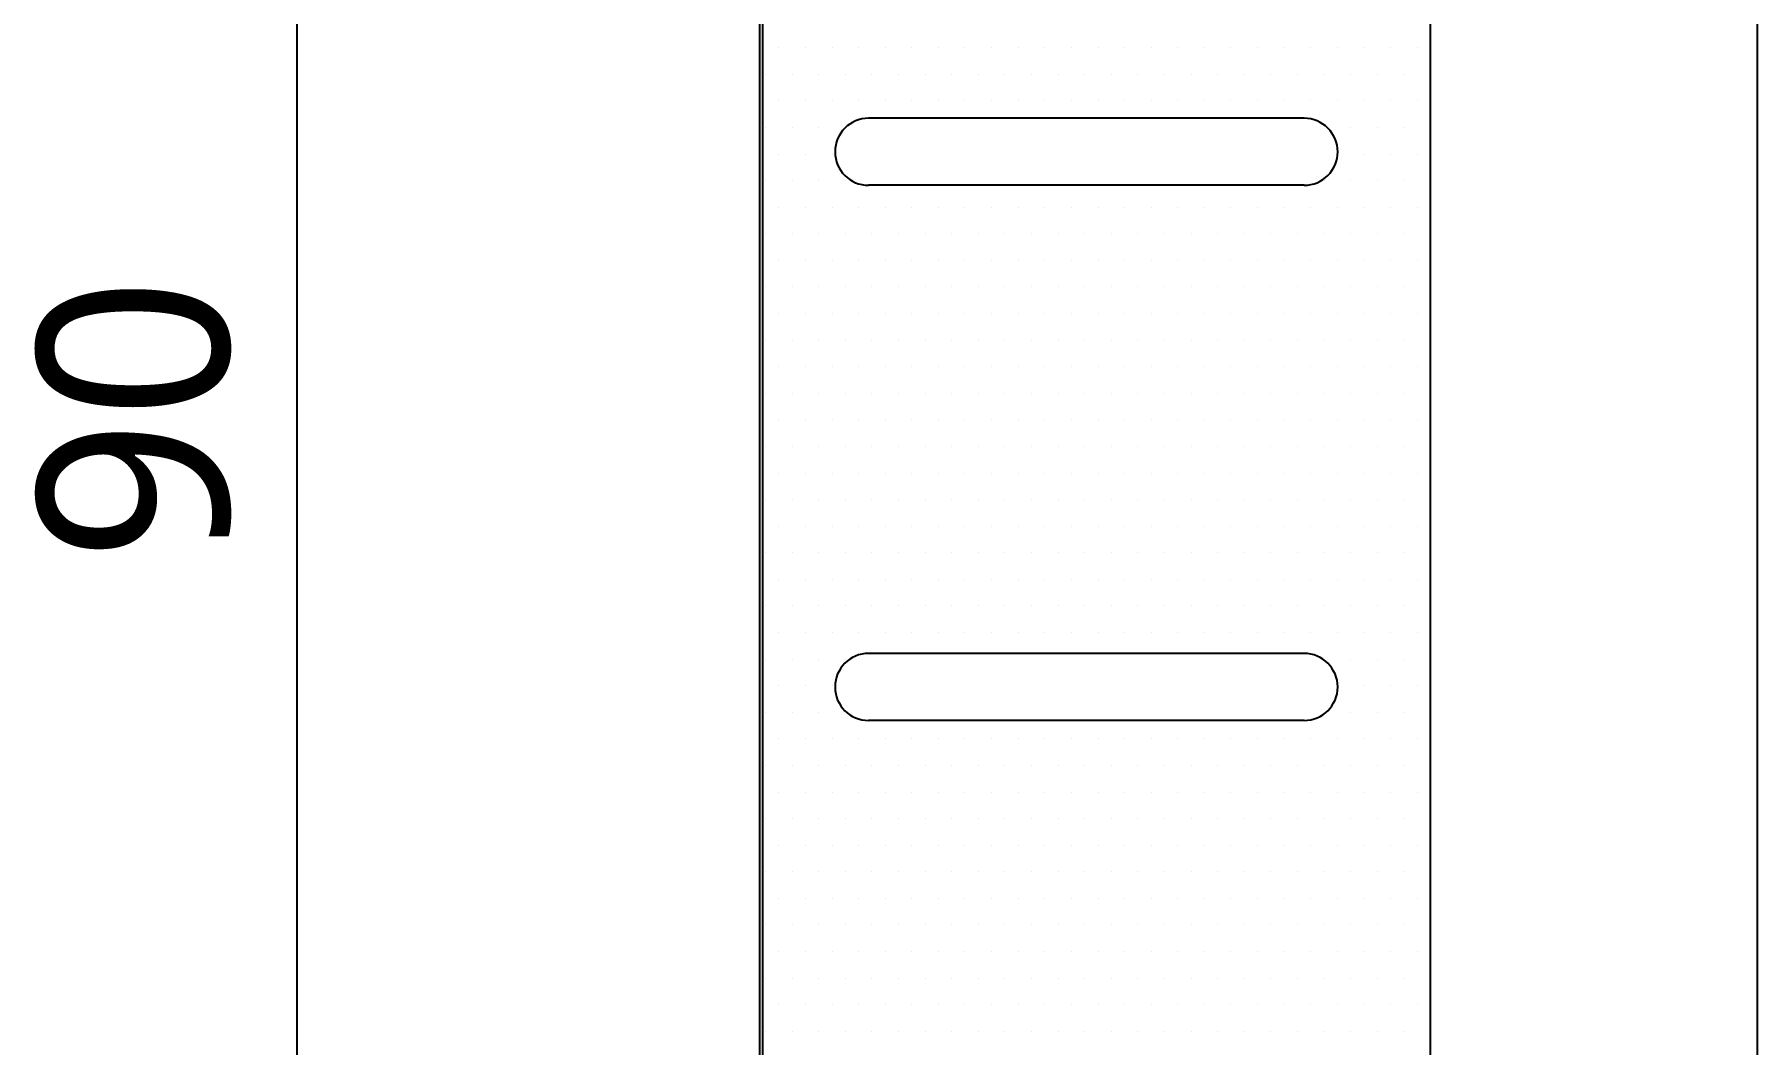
# Model space of a CAD drawing. Extents: x -255 to 8105, y -176 to 5714.
# Drawn here: x 6006.3 to 6276.6, y 5063.3 to 5221.9 of the extents above; entities that cross this region are included whole.
import ezdxf

# ---------------------------------------------------------------- set-up
doc = ezdxf.new("R2010")
doc.units = 0
doc.header["$LTSCALE"] = 30
doc.layers.get('0').update_dxf_attribs({"linetype": 'CONTINUOUS'})
for name, color, linetype in [('DIM', 7, 'CONTINUOUS'), ('부자재', 4, 'CONTINUOUS'), ('해치', 8, 'CONTINUOUS')]:
    doc.layers.add(name, color=color, linetype=linetype)
doc.styles.add('돋움', font='malgun.ttf')

# ---------------------------------------------------------------- blocks, each defined once
blk = doc.blocks.new('UNI-01', base_point=(7634, 7239))
at = {"layer": 'DIM', "ltscale": 10}
blk.add_line((13681.44, 12627.02), (13681.44, 12173.89), dxfattribs=at)
at = {"layer": '부자재'}
for p, q in [((13754.06, 12163.89), (13754.06, 12637.02)), ((13910.57, 12165.11), (13910.57, 12635.8)), ((13754.54, 12190.44), (13754.54, 12610.47)), ((13859.2, 12581.56), (13859.2, 12219.35))]:
    blk.add_line(p, q, dxfattribs=at)
at = {"layer": '해치', "linetype": 'Continuous'}
for p, q in [((13757.03, 12458.8), (13757.03, 12458.8)), ((13761.21, 12458.8), (13761.21, 12458.8)), ((13765.38, 12458.8), (13765.38, 12458.8)), ((13769.55, 12458.8), (13769.55, 12458.8)), ((13773.73, 12458.8), (13773.73, 12458.8)), ((13777.9, 12458.8), (13777.9, 12458.8)), ((13782.07, 12458.8), (13782.07, 12458.8)), ((13786.24, 12458.8), (13786.24, 12458.8)), ((13790.42, 12458.8), (13790.42, 12458.8)), ((13794.59, 12458.8), (13794.59, 12458.8)), ((13798.76, 12458.8), (13798.76, 12458.8)), ((13802.93, 12458.8), (13802.93, 12458.8)), ((13807.11, 12458.8), (13807.11, 12458.8)), ((13811.28, 12458.8), (13811.28, 12458.8)), ((13815.45, 12458.8), (13815.45, 12458.8)), ((13819.62, 12458.8), (13819.62, 12458.8)), ((13823.8, 12458.8), (13823.8, 12458.8)), ((13827.97, 12458.8), (13827.97, 12458.8)), ((13832.14, 12458.8), (13832.14, 12458.8)), ((13836.32, 12458.8), (13836.32, 12458.8)), ((13840.49, 12458.8), (13840.49, 12458.8)), ((13844.66, 12458.8), (13844.66, 12458.8)), ((13848.83, 12458.8), (13848.83, 12458.8)), ((13853.01, 12458.8), (13853.01, 12458.8)), ((13857.18, 12458.8), (13857.18, 12458.8)), ((13754.95, 12454.62), (13754.95, 12454.62)), ((13759.12, 12454.62), (13759.12, 12454.62)), ((13763.29, 12454.62), (13763.29, 12454.62)), ((13767.47, 12454.62), (13767.47, 12454.62)), ((13771.64, 12454.62), (13771.64, 12454.62)), ((13775.81, 12454.62), (13775.81, 12454.62)), ((13779.98, 12454.62), (13779.98, 12454.62)), ((13784.16, 12454.62), (13784.16, 12454.62)), ((13788.33, 12454.62), (13788.33, 12454.62)), ((13792.5, 12454.62), (13792.5, 12454.62)), ((13796.67, 12454.62), (13796.67, 12454.62)), ((13800.85, 12454.62), (13800.85, 12454.62)), ((13805.02, 12454.62), (13805.02, 12454.62)), ((13809.19, 12454.62), (13809.19, 12454.62)), ((13813.37, 12454.62), (13813.37, 12454.62)), ((13817.54, 12454.62), (13817.54, 12454.62)), ((13821.71, 12454.62), (13821.71, 12454.62)), ((13825.88, 12454.62), (13825.88, 12454.62)), ((13830.06, 12454.62), (13830.06, 12454.62)), ((13834.23, 12454.62), (13834.23, 12454.62)), ((13838.4, 12454.62), (13838.4, 12454.62)), ((13842.57, 12454.62), (13842.57, 12454.62)), ((13846.75, 12454.62), (13846.75, 12454.62)), ((13850.92, 12454.62), (13850.92, 12454.62)), ((13855.09, 12454.62), (13855.09, 12454.62)), ((13757.03, 12450.45), (13757.03, 12450.45)), ((13761.21, 12450.45), (13761.21, 12450.45)), ((13765.38, 12450.45), (13765.38, 12450.45)), ((13769.55, 12450.45), (13769.55, 12450.45)), ((13773.73, 12450.45), (13773.73, 12450.45)), ((13777.9, 12450.45), (13777.9, 12450.45)), ((13782.07, 12450.45), (13782.07, 12450.45)), ((13786.24, 12450.45), (13786.24, 12450.45)), ((13790.42, 12450.45), (13790.42, 12450.45)), ((13794.59, 12450.45), (13794.59, 12450.45)), ((13798.76, 12450.45), (13798.76, 12450.45)), ((13802.93, 12450.45), (13802.93, 12450.45)), ((13807.11, 12450.45), (13807.11, 12450.45)), ((13811.28, 12450.45), (13811.28, 12450.45)), ((13815.45, 12450.45), (13815.45, 12450.45)), ((13819.62, 12450.45), (13819.62, 12450.45)), ((13823.8, 12450.45), (13823.8, 12450.45)), ((13827.97, 12450.45), (13827.97, 12450.45)), ((13832.14, 12450.45), (13832.14, 12450.45)), ((13836.32, 12450.45), (13836.32, 12450.45)), ((13840.49, 12450.45), (13840.49, 12450.45)), ((13844.66, 12450.45), (13844.66, 12450.45)), ((13848.83, 12450.45), (13848.83, 12450.45)), ((13853.01, 12450.45), (13853.01, 12450.45)), ((13857.18, 12450.45), (13857.18, 12450.45)), ((13754.95, 12446.28), (13754.95, 12446.28)), ((13759.12, 12446.28), (13759.12, 12446.28)), ((13763.29, 12446.28), (13763.29, 12446.28)), ((13767.47, 12446.28), (13767.47, 12446.28)), ((13846.75, 12446.28), (13846.75, 12446.28)), ((13850.92, 12446.28), (13850.92, 12446.28)), ((13855.09, 12446.28), (13855.09, 12446.28)), ((13757.03, 12442.11), (13757.03, 12442.11)), ((13761.21, 12442.11), (13761.21, 12442.11)), ((13765.38, 12442.11), (13765.38, 12442.11)), ((13848.83, 12442.11), (13848.83, 12442.11)), ((13853.01, 12442.11), (13853.01, 12442.11)), ((13857.18, 12442.11), (13857.18, 12442.11)), ((13754.95, 12437.93), (13754.95, 12437.93)), ((13759.12, 12437.93), (13759.12, 12437.93)), ((13763.29, 12437.93), (13763.29, 12437.93)), ((13767.47, 12437.93), (13767.47, 12437.93)), ((13842.57, 12437.93), (13842.57, 12437.93)), ((13846.75, 12437.93), (13846.75, 12437.93)), ((13850.92, 12437.93), (13850.92, 12437.93)), ((13855.09, 12437.93), (13855.09, 12437.93)), ((13757.03, 12433.76), (13757.03, 12433.76)), ((13761.21, 12433.76), (13761.21, 12433.76)), ((13765.38, 12433.76), (13765.38, 12433.76)), ((13769.55, 12433.76), (13769.55, 12433.76)), ((13773.73, 12433.76), (13773.73, 12433.76)), ((13777.9, 12433.76), (13777.9, 12433.76)), ((13782.07, 12433.76), (13782.07, 12433.76)), ((13786.24, 12433.76), (13786.24, 12433.76)), ((13790.42, 12433.76), (13790.42, 12433.76)), ((13794.59, 12433.76), (13794.59, 12433.76)), ((13798.76, 12433.76), (13798.76, 12433.76)), ((13802.93, 12433.76), (13802.93, 12433.76)), ((13807.11, 12433.76), (13807.11, 12433.76)), ((13811.28, 12433.76), (13811.28, 12433.76)), ((13815.45, 12433.76), (13815.45, 12433.76)), ((13819.62, 12433.76), (13819.62, 12433.76)), ((13823.8, 12433.76), (13823.8, 12433.76)), ((13827.97, 12433.76), (13827.97, 12433.76)), ((13832.14, 12433.76), (13832.14, 12433.76)), ((13836.32, 12433.76), (13836.32, 12433.76)), ((13840.49, 12433.76), (13840.49, 12433.76)), ((13844.66, 12433.76), (13844.66, 12433.76)), ((13848.83, 12433.76), (13848.83, 12433.76)), ((13853.01, 12433.76), (13853.01, 12433.76)), ((13857.18, 12433.76), (13857.18, 12433.76)), ((13754.95, 12429.59), (13754.95, 12429.59)), ((13759.12, 12429.59), (13759.12, 12429.59)), ((13763.29, 12429.59), (13763.29, 12429.59)), ((13767.47, 12429.59), (13767.47, 12429.59)), ((13771.64, 12429.59), (13771.64, 12429.59)), ((13775.81, 12429.59), (13775.81, 12429.59)), ((13779.98, 12429.59), (13779.98, 12429.59)), ((13784.16, 12429.59), (13784.16, 12429.59)), ((13788.33, 12429.59), (13788.33, 12429.59)), ((13792.5, 12429.59), (13792.5, 12429.59)), ((13796.67, 12429.59), (13796.67, 12429.59)), ((13800.85, 12429.59), (13800.85, 12429.59)), ((13805.02, 12429.59), (13805.02, 12429.59)), ((13809.19, 12429.59), (13809.19, 12429.59)), ((13813.37, 12429.59), (13813.37, 12429.59)), ((13817.54, 12429.59), (13817.54, 12429.59)), ((13821.71, 12429.59), (13821.71, 12429.59)), ((13825.88, 12429.59), (13825.88, 12429.59)), ((13830.06, 12429.59), (13830.06, 12429.59)), ((13834.23, 12429.59), (13834.23, 12429.59)), ((13838.4, 12429.59), (13838.4, 12429.59)), ((13842.57, 12429.59), (13842.57, 12429.59)), ((13846.75, 12429.59), (13846.75, 12429.59)), ((13850.92, 12429.59), (13850.92, 12429.59)), ((13855.09, 12429.59), (13855.09, 12429.59)), ((13757.03, 12425.42), (13757.03, 12425.42)), ((13761.21, 12425.42), (13761.21, 12425.42)), ((13765.38, 12425.42), (13765.38, 12425.42)), ((13769.55, 12425.42), (13769.55, 12425.42)), ((13773.73, 12425.42), (13773.73, 12425.42)), ((13777.9, 12425.42), (13777.9, 12425.42)), ((13782.07, 12425.42), (13782.07, 12425.42)), ((13786.24, 12425.42), (13786.24, 12425.42)), ((13790.42, 12425.42), (13790.42, 12425.42)), ((13794.59, 12425.42), (13794.59, 12425.42)), ((13798.76, 12425.42), (13798.76, 12425.42)), ((13802.93, 12425.42), (13802.93, 12425.42)), ((13807.11, 12425.42), (13807.11, 12425.42)), ((13811.28, 12425.42), (13811.28, 12425.42)), ((13815.45, 12425.42), (13815.45, 12425.42)), ((13819.62, 12425.42), (13819.62, 12425.42)), ((13823.8, 12425.42), (13823.8, 12425.42)), ((13827.97, 12425.42), (13827.97, 12425.42)), ((13832.14, 12425.42), (13832.14, 12425.42)), ((13836.32, 12425.42), (13836.32, 12425.42)), ((13840.49, 12425.42), (13840.49, 12425.42)), ((13844.66, 12425.42), (13844.66, 12425.42)), ((13848.83, 12425.42), (13848.83, 12425.42)), ((13853.01, 12425.42), (13853.01, 12425.42)), ((13857.18, 12425.42), (13857.18, 12425.42)), ((13754.95, 12421.24), (13754.95, 12421.24)), ((13759.12, 12421.24), (13759.12, 12421.24)), ((13763.29, 12421.24), (13763.29, 12421.24)), ((13767.47, 12421.24), (13767.47, 12421.24)), ((13771.64, 12421.24), (13771.64, 12421.24)), ((13775.81, 12421.24), (13775.81, 12421.24)), ((13779.98, 12421.24), (13779.98, 12421.24)), ((13784.16, 12421.24), (13784.16, 12421.24)), ((13788.33, 12421.24), (13788.33, 12421.24)), ((13792.5, 12421.24), (13792.5, 12421.24)), ((13796.67, 12421.24), (13796.67, 12421.24)), ((13800.85, 12421.24), (13800.85, 12421.24)), ((13805.02, 12421.24), (13805.02, 12421.24)), ((13809.19, 12421.24), (13809.19, 12421.24)), ((13813.37, 12421.24), (13813.37, 12421.24)), ((13817.54, 12421.24), (13817.54, 12421.24)), ((13821.71, 12421.24), (13821.71, 12421.24)), ((13825.88, 12421.24), (13825.88, 12421.24)), ((13830.06, 12421.24), (13830.06, 12421.24)), ((13834.23, 12421.24), (13834.23, 12421.24)), ((13838.4, 12421.24), (13838.4, 12421.24)), ((13842.57, 12421.24), (13842.57, 12421.24)), ((13846.75, 12421.24), (13846.75, 12421.24)), ((13850.92, 12421.24), (13850.92, 12421.24)), ((13855.09, 12421.24), (13855.09, 12421.24)), ((13757.03, 12417.07), (13757.03, 12417.07)), ((13761.21, 12417.07), (13761.21, 12417.07)), ((13765.38, 12417.07), (13765.38, 12417.07)), ((13769.55, 12417.07), (13769.55, 12417.07)), ((13773.73, 12417.07), (13773.73, 12417.07)), ((13777.9, 12417.07), (13777.9, 12417.07)), ((13782.07, 12417.07), (13782.07, 12417.07)), ((13786.24, 12417.07), (13786.24, 12417.07)), ((13790.42, 12417.07), (13790.42, 12417.07)), ((13794.59, 12417.07), (13794.59, 12417.07)), ((13798.76, 12417.07), (13798.76, 12417.07)), ((13802.93, 12417.07), (13802.93, 12417.07)), ((13807.11, 12417.07), (13807.11, 12417.07)), ((13811.28, 12417.07), (13811.28, 12417.07)), ((13815.45, 12417.07), (13815.45, 12417.07)), ((13819.62, 12417.07), (13819.62, 12417.07)), ((13823.8, 12417.07), (13823.8, 12417.07)), ((13827.97, 12417.07), (13827.97, 12417.07)), ((13832.14, 12417.07), (13832.14, 12417.07)), ((13836.32, 12417.07), (13836.32, 12417.07)), ((13840.49, 12417.07), (13840.49, 12417.07)), ((13844.66, 12417.07), (13844.66, 12417.07)), ((13848.83, 12417.07), (13848.83, 12417.07)), ((13853.01, 12417.07), (13853.01, 12417.07)), ((13857.18, 12417.07), (13857.18, 12417.07)), ((13754.95, 12412.9), (13754.95, 12412.9)), ((13759.12, 12412.9), (13759.12, 12412.9)), ((13763.29, 12412.9), (13763.29, 12412.9)), ((13767.47, 12412.9), (13767.47, 12412.9)), ((13771.64, 12412.9), (13771.64, 12412.9)), ((13775.81, 12412.9), (13775.81, 12412.9)), ((13779.98, 12412.9), (13779.98, 12412.9)), ((13784.16, 12412.9), (13784.16, 12412.9)), ((13788.33, 12412.9), (13788.33, 12412.9)), ((13792.5, 12412.9), (13792.5, 12412.9)), ((13796.67, 12412.9), (13796.67, 12412.9)), ((13800.85, 12412.9), (13800.85, 12412.9)), ((13805.02, 12412.9), (13805.02, 12412.9)), ((13809.19, 12412.9), (13809.19, 12412.9)), ((13813.37, 12412.9), (13813.37, 12412.9)), ((13817.54, 12412.9), (13817.54, 12412.9)), ((13821.71, 12412.9), (13821.71, 12412.9)), ((13825.88, 12412.9), (13825.88, 12412.9)), ((13830.06, 12412.9), (13830.06, 12412.9)), ((13834.23, 12412.9), (13834.23, 12412.9)), ((13838.4, 12412.9), (13838.4, 12412.9)), ((13842.57, 12412.9), (13842.57, 12412.9)), ((13846.75, 12412.9), (13846.75, 12412.9)), ((13850.92, 12412.9), (13850.92, 12412.9)), ((13855.09, 12412.9), (13855.09, 12412.9)), ((13757.03, 12408.73), (13757.03, 12408.73)), ((13761.21, 12408.73), (13761.21, 12408.73)), ((13765.38, 12408.73), (13765.38, 12408.73)), ((13769.55, 12408.73), (13769.55, 12408.73)), ((13773.73, 12408.73), (13773.73, 12408.73)), ((13777.9, 12408.73), (13777.9, 12408.73)), ((13782.07, 12408.73), (13782.07, 12408.73)), ((13786.24, 12408.73), (13786.24, 12408.73)), ((13790.42, 12408.73), (13790.42, 12408.73)), ((13794.59, 12408.73), (13794.59, 12408.73)), ((13798.76, 12408.73), (13798.76, 12408.73)), ((13802.93, 12408.73), (13802.93, 12408.73)), ((13807.11, 12408.73), (13807.11, 12408.73)), ((13811.28, 12408.73), (13811.28, 12408.73)), ((13815.45, 12408.73), (13815.45, 12408.73)), ((13819.62, 12408.73), (13819.62, 12408.73)), ((13823.8, 12408.73), (13823.8, 12408.73)), ((13827.97, 12408.73), (13827.97, 12408.73)), ((13832.14, 12408.73), (13832.14, 12408.73)), ((13836.32, 12408.73), (13836.32, 12408.73)), ((13840.49, 12408.73), (13840.49, 12408.73)), ((13844.66, 12408.73), (13844.66, 12408.73)), ((13848.83, 12408.73), (13848.83, 12408.73)), ((13853.01, 12408.73), (13853.01, 12408.73)), ((13857.18, 12408.73), (13857.18, 12408.73)), ((13754.95, 12404.55), (13754.95, 12404.55)), ((13759.12, 12404.55), (13759.12, 12404.55)), ((13763.29, 12404.55), (13763.29, 12404.55)), ((13767.47, 12404.55), (13767.47, 12404.55)), ((13771.64, 12404.55), (13771.64, 12404.55)), ((13775.81, 12404.55), (13775.81, 12404.55)), ((13779.98, 12404.55), (13779.98, 12404.55)), ((13784.16, 12404.55), (13784.16, 12404.55)), ((13788.33, 12404.55), (13788.33, 12404.55)), ((13792.5, 12404.55), (13792.5, 12404.55)), ((13796.67, 12404.55), (13796.67, 12404.55)), ((13800.85, 12404.55), (13800.85, 12404.55)), ((13805.02, 12404.55), (13805.02, 12404.55)), ((13809.19, 12404.55), (13809.19, 12404.55)), ((13813.37, 12404.55), (13813.37, 12404.55)), ((13817.54, 12404.55), (13817.54, 12404.55)), ((13821.71, 12404.55), (13821.71, 12404.55)), ((13825.88, 12404.55), (13825.88, 12404.55)), ((13830.06, 12404.55), (13830.06, 12404.55)), ((13834.23, 12404.55), (13834.23, 12404.55)), ((13838.4, 12404.55), (13838.4, 12404.55)), ((13842.57, 12404.55), (13842.57, 12404.55)), ((13846.75, 12404.55), (13846.75, 12404.55)), ((13850.92, 12404.55), (13850.92, 12404.55)), ((13855.09, 12404.55), (13855.09, 12404.55)), ((13757.03, 12400.38), (13757.03, 12400.38)), ((13761.21, 12400.38), (13761.21, 12400.38)), ((13765.38, 12400.38), (13765.38, 12400.38)), ((13769.55, 12400.38), (13769.55, 12400.38)), ((13773.73, 12400.38), (13773.73, 12400.38)), ((13777.9, 12400.38), (13777.9, 12400.38)), ((13782.07, 12400.38), (13782.07, 12400.38)), ((13786.24, 12400.38), (13786.24, 12400.38)), ((13790.42, 12400.38), (13790.42, 12400.38)), ((13794.59, 12400.38), (13794.59, 12400.38)), ((13798.76, 12400.38), (13798.76, 12400.38)), ((13802.93, 12400.38), (13802.93, 12400.38)), ((13807.11, 12400.38), (13807.11, 12400.38)), ((13811.28, 12400.38), (13811.28, 12400.38)), ((13815.45, 12400.38), (13815.45, 12400.38)), ((13819.62, 12400.38), (13819.62, 12400.38)), ((13823.8, 12400.38), (13823.8, 12400.38)), ((13827.97, 12400.38), (13827.97, 12400.38)), ((13832.14, 12400.38), (13832.14, 12400.38)), ((13836.32, 12400.38), (13836.32, 12400.38)), ((13840.49, 12400.38), (13840.49, 12400.38)), ((13844.66, 12400.38), (13844.66, 12400.38)), ((13848.83, 12400.38), (13848.83, 12400.38)), ((13853.01, 12400.38), (13853.01, 12400.38)), ((13857.18, 12400.38), (13857.18, 12400.38)), ((13754.95, 12396.21), (13754.95, 12396.21)), ((13759.12, 12396.21), (13759.12, 12396.21)), ((13763.29, 12396.21), (13763.29, 12396.21)), ((13767.47, 12396.21), (13767.47, 12396.21)), ((13771.64, 12396.21), (13771.64, 12396.21)), ((13775.81, 12396.21), (13775.81, 12396.21)), ((13779.98, 12396.21), (13779.98, 12396.21)), ((13784.16, 12396.21), (13784.16, 12396.21)), ((13788.33, 12396.21), (13788.33, 12396.21)), ((13792.5, 12396.21), (13792.5, 12396.21)), ((13796.67, 12396.21), (13796.67, 12396.21)), ((13800.85, 12396.21), (13800.85, 12396.21)), ((13805.02, 12396.21), (13805.02, 12396.21)), ((13809.19, 12396.21), (13809.19, 12396.21)), ((13813.37, 12396.21), (13813.37, 12396.21)), ((13817.54, 12396.21), (13817.54, 12396.21)), ((13821.71, 12396.21), (13821.71, 12396.21)), ((13825.88, 12396.21), (13825.88, 12396.21)), ((13830.06, 12396.21), (13830.06, 12396.21)), ((13834.23, 12396.21), (13834.23, 12396.21)), ((13838.4, 12396.21), (13838.4, 12396.21)), ((13842.57, 12396.21), (13842.57, 12396.21)), ((13846.75, 12396.21), (13846.75, 12396.21)), ((13850.92, 12396.21), (13850.92, 12396.21)), ((13855.09, 12396.21), (13855.09, 12396.21)), ((13757.03, 12392.03), (13757.03, 12392.03)), ((13761.21, 12392.03), (13761.21, 12392.03)), ((13765.38, 12392.03), (13765.38, 12392.03)), ((13769.55, 12392.03), (13769.55, 12392.03)), ((13773.73, 12392.03), (13773.73, 12392.03)), ((13777.9, 12392.03), (13777.9, 12392.03)), ((13782.07, 12392.03), (13782.07, 12392.03)), ((13786.24, 12392.03), (13786.24, 12392.03)), ((13790.42, 12392.03), (13790.42, 12392.03)), ((13794.59, 12392.03), (13794.59, 12392.03)), ((13798.76, 12392.03), (13798.76, 12392.03)), ((13802.93, 12392.03), (13802.93, 12392.03)), ((13807.11, 12392.03), (13807.11, 12392.03)), ((13811.28, 12392.03), (13811.28, 12392.03)), ((13815.45, 12392.03), (13815.45, 12392.03)), ((13819.62, 12392.03), (13819.62, 12392.03)), ((13823.8, 12392.03), (13823.8, 12392.03)), ((13827.97, 12392.03), (13827.97, 12392.03)), ((13832.14, 12392.03), (13832.14, 12392.03)), ((13836.32, 12392.03), (13836.32, 12392.03)), ((13840.49, 12392.03), (13840.49, 12392.03)), ((13844.66, 12392.03), (13844.66, 12392.03)), ((13848.83, 12392.03), (13848.83, 12392.03)), ((13853.01, 12392.03), (13853.01, 12392.03)), ((13857.18, 12392.03), (13857.18, 12392.03)), ((13754.95, 12387.86), (13754.95, 12387.86)), ((13759.12, 12387.86), (13759.12, 12387.86)), ((13763.29, 12387.86), (13763.29, 12387.86)), ((13767.47, 12387.86), (13767.47, 12387.86)), ((13771.64, 12387.86), (13771.64, 12387.86)), ((13775.81, 12387.86), (13775.81, 12387.86)), ((13779.98, 12387.86), (13779.98, 12387.86)), ((13784.16, 12387.86), (13784.16, 12387.86)), ((13788.33, 12387.86), (13788.33, 12387.86)), ((13792.5, 12387.86), (13792.5, 12387.86)), ((13796.67, 12387.86), (13796.67, 12387.86)), ((13800.85, 12387.86), (13800.85, 12387.86)), ((13805.02, 12387.86), (13805.02, 12387.86)), ((13809.19, 12387.86), (13809.19, 12387.86)), ((13813.37, 12387.86), (13813.37, 12387.86)), ((13817.54, 12387.86), (13817.54, 12387.86)), ((13821.71, 12387.86), (13821.71, 12387.86)), ((13825.88, 12387.86), (13825.88, 12387.86)), ((13830.06, 12387.86), (13830.06, 12387.86)), ((13834.23, 12387.86), (13834.23, 12387.86)), ((13838.4, 12387.86), (13838.4, 12387.86)), ((13842.57, 12387.86), (13842.57, 12387.86)), ((13846.75, 12387.86), (13846.75, 12387.86)), ((13850.92, 12387.86), (13850.92, 12387.86)), ((13855.09, 12387.86), (13855.09, 12387.86)), ((13757.03, 12383.69), (13757.03, 12383.69)), ((13761.21, 12383.69), (13761.21, 12383.69)), ((13765.38, 12383.69), (13765.38, 12383.69)), ((13769.55, 12383.69), (13769.55, 12383.69)), ((13773.73, 12383.69), (13773.73, 12383.69)), ((13777.9, 12383.69), (13777.9, 12383.69)), ((13782.07, 12383.69), (13782.07, 12383.69)), ((13786.24, 12383.69), (13786.24, 12383.69)), ((13790.42, 12383.69), (13790.42, 12383.69)), ((13794.59, 12383.69), (13794.59, 12383.69)), ((13798.76, 12383.69), (13798.76, 12383.69)), ((13802.93, 12383.69), (13802.93, 12383.69)), ((13807.11, 12383.69), (13807.11, 12383.69)), ((13811.28, 12383.69), (13811.28, 12383.69)), ((13815.45, 12383.69), (13815.45, 12383.69)), ((13819.62, 12383.69), (13819.62, 12383.69)), ((13823.8, 12383.69), (13823.8, 12383.69)), ((13827.97, 12383.69), (13827.97, 12383.69)), ((13832.14, 12383.69), (13832.14, 12383.69)), ((13836.32, 12383.69), (13836.32, 12383.69)), ((13840.49, 12383.69), (13840.49, 12383.69)), ((13844.66, 12383.69), (13844.66, 12383.69)), ((13848.83, 12383.69), (13848.83, 12383.69)), ((13853.01, 12383.69), (13853.01, 12383.69)), ((13857.18, 12383.69), (13857.18, 12383.69)), ((13754.95, 12379.52), (13754.95, 12379.52)), ((13759.12, 12379.52), (13759.12, 12379.52)), ((13763.29, 12379.52), (13763.29, 12379.52)), ((13767.47, 12379.52), (13767.47, 12379.52)), ((13771.64, 12379.52), (13771.64, 12379.52)), ((13775.81, 12379.52), (13775.81, 12379.52)), ((13779.98, 12379.52), (13779.98, 12379.52)), ((13784.16, 12379.52), (13784.16, 12379.52)), ((13788.33, 12379.52), (13788.33, 12379.52)), ((13792.5, 12379.52), (13792.5, 12379.52)), ((13796.67, 12379.52), (13796.67, 12379.52)), ((13800.85, 12379.52), (13800.85, 12379.52)), ((13805.02, 12379.52), (13805.02, 12379.52)), ((13809.19, 12379.52), (13809.19, 12379.52)), ((13813.37, 12379.52), (13813.37, 12379.52)), ((13817.54, 12379.52), (13817.54, 12379.52)), ((13821.71, 12379.52), (13821.71, 12379.52)), ((13825.88, 12379.52), (13825.88, 12379.52)), ((13830.06, 12379.52), (13830.06, 12379.52)), ((13834.23, 12379.52), (13834.23, 12379.52)), ((13838.4, 12379.52), (13838.4, 12379.52)), ((13842.57, 12379.52), (13842.57, 12379.52)), ((13846.75, 12379.52), (13846.75, 12379.52)), ((13850.92, 12379.52), (13850.92, 12379.52)), ((13855.09, 12379.52), (13855.09, 12379.52)), ((13757.03, 12375.34), (13757.03, 12375.34)), ((13761.21, 12375.34), (13761.21, 12375.34)), ((13765.38, 12375.34), (13765.38, 12375.34)), ((13769.55, 12375.34), (13769.55, 12375.34)), ((13773.73, 12375.34), (13773.73, 12375.34)), ((13777.9, 12375.34), (13777.9, 12375.34)), ((13782.07, 12375.34), (13782.07, 12375.34)), ((13786.24, 12375.34), (13786.24, 12375.34)), ((13790.42, 12375.34), (13790.42, 12375.34)), ((13794.59, 12375.34), (13794.59, 12375.34)), ((13798.76, 12375.34), (13798.76, 12375.34)), ((13802.93, 12375.34), (13802.93, 12375.34)), ((13807.11, 12375.34), (13807.11, 12375.34)), ((13811.28, 12375.34), (13811.28, 12375.34)), ((13815.45, 12375.34), (13815.45, 12375.34)), ((13819.62, 12375.34), (13819.62, 12375.34)), ((13823.8, 12375.34), (13823.8, 12375.34)), ((13827.97, 12375.34), (13827.97, 12375.34)), ((13832.14, 12375.34), (13832.14, 12375.34)), ((13836.32, 12375.34), (13836.32, 12375.34)), ((13840.49, 12375.34), (13840.49, 12375.34)), ((13844.66, 12375.34), (13844.66, 12375.34)), ((13848.83, 12375.34), (13848.83, 12375.34)), ((13853.01, 12375.34), (13853.01, 12375.34)), ((13857.18, 12375.34), (13857.18, 12375.34)), ((13754.95, 12371.17), (13754.95, 12371.17)), ((13759.12, 12371.17), (13759.12, 12371.17)), ((13763.29, 12371.17), (13763.29, 12371.17)), ((13767.47, 12371.17), (13767.47, 12371.17)), ((13771.64, 12371.17), (13771.64, 12371.17)), ((13775.81, 12371.17), (13775.81, 12371.17)), ((13779.98, 12371.17), (13779.98, 12371.17)), ((13784.16, 12371.17), (13784.16, 12371.17)), ((13788.33, 12371.17), (13788.33, 12371.17)), ((13792.5, 12371.17), (13792.5, 12371.17)), ((13796.67, 12371.17), (13796.67, 12371.17)), ((13800.85, 12371.17), (13800.85, 12371.17)), ((13805.02, 12371.17), (13805.02, 12371.17)), ((13809.19, 12371.17), (13809.19, 12371.17)), ((13813.37, 12371.17), (13813.37, 12371.17)), ((13817.54, 12371.17), (13817.54, 12371.17)), ((13821.71, 12371.17), (13821.71, 12371.17)), ((13825.88, 12371.17), (13825.88, 12371.17)), ((13830.06, 12371.17), (13830.06, 12371.17)), ((13834.23, 12371.17), (13834.23, 12371.17)), ((13838.4, 12371.17), (13838.4, 12371.17)), ((13842.57, 12371.17), (13842.57, 12371.17)), ((13846.75, 12371.17), (13846.75, 12371.17)), ((13850.92, 12371.17), (13850.92, 12371.17)), ((13855.09, 12371.17), (13855.09, 12371.17)), ((13757.03, 12367), (13757.03, 12367)), ((13761.21, 12367), (13761.21, 12367)), ((13765.38, 12367), (13765.38, 12367)), ((13769.55, 12367), (13769.55, 12367)), ((13773.73, 12367), (13773.73, 12367)), ((13777.9, 12367), (13777.9, 12367)), ((13782.07, 12367), (13782.07, 12367)), ((13786.24, 12367), (13786.24, 12367)), ((13790.42, 12367), (13790.42, 12367)), ((13794.59, 12367), (13794.59, 12367)), ((13798.76, 12367), (13798.76, 12367)), ((13802.93, 12367), (13802.93, 12367)), ((13807.11, 12367), (13807.11, 12367)), ((13811.28, 12367), (13811.28, 12367)), ((13815.45, 12367), (13815.45, 12367)), ((13819.62, 12367), (13819.62, 12367)), ((13823.8, 12367), (13823.8, 12367)), ((13827.97, 12367), (13827.97, 12367)), ((13832.14, 12367), (13832.14, 12367)), ((13836.32, 12367), (13836.32, 12367)), ((13840.49, 12367), (13840.49, 12367)), ((13844.66, 12367), (13844.66, 12367)), ((13848.83, 12367), (13848.83, 12367)), ((13853.01, 12367), (13853.01, 12367)), ((13857.18, 12367), (13857.18, 12367)), ((13754.95, 12362.83), (13754.95, 12362.83)), ((13759.12, 12362.83), (13759.12, 12362.83)), ((13763.29, 12362.83), (13763.29, 12362.83)), ((13767.47, 12362.83), (13767.47, 12362.83)), ((13842.57, 12362.83), (13842.57, 12362.83)), ((13846.75, 12362.83), (13846.75, 12362.83)), ((13850.92, 12362.83), (13850.92, 12362.83)), ((13855.09, 12362.83), (13855.09, 12362.83)), ((13757.03, 12358.65), (13757.03, 12358.65)), ((13761.21, 12358.65), (13761.21, 12358.65)), ((13765.38, 12358.65), (13765.38, 12358.65)), ((13848.83, 12358.65), (13848.83, 12358.65)), ((13853.01, 12358.65), (13853.01, 12358.65)), ((13857.18, 12358.65), (13857.18, 12358.65)), ((13754.95, 12354.48), (13754.95, 12354.48)), ((13759.12, 12354.48), (13759.12, 12354.48)), ((13763.29, 12354.48), (13763.29, 12354.48)), ((13767.47, 12354.48), (13767.47, 12354.48)), ((13846.75, 12354.48), (13846.75, 12354.48)), ((13850.92, 12354.48), (13850.92, 12354.48)), ((13855.09, 12354.48), (13855.09, 12354.48)), ((13757.03, 12350.31), (13757.03, 12350.31)), ((13761.21, 12350.31), (13761.21, 12350.31)), ((13765.38, 12350.31), (13765.38, 12350.31)), ((13769.55, 12350.31), (13769.55, 12350.31)), ((13773.73, 12350.31), (13773.73, 12350.31)), ((13777.9, 12350.31), (13777.9, 12350.31)), ((13782.07, 12350.31), (13782.07, 12350.31)), ((13786.24, 12350.31), (13786.24, 12350.31)), ((13790.42, 12350.31), (13790.42, 12350.31)), ((13794.59, 12350.31), (13794.59, 12350.31)), ((13798.76, 12350.31), (13798.76, 12350.31)), ((13802.93, 12350.31), (13802.93, 12350.31)), ((13807.11, 12350.31), (13807.11, 12350.31)), ((13811.28, 12350.31), (13811.28, 12350.31)), ((13815.45, 12350.31), (13815.45, 12350.31)), ((13819.62, 12350.31), (13819.62, 12350.31)), ((13823.8, 12350.31), (13823.8, 12350.31)), ((13827.97, 12350.31), (13827.97, 12350.31)), ((13832.14, 12350.31), (13832.14, 12350.31)), ((13836.32, 12350.31), (13836.32, 12350.31)), ((13840.49, 12350.31), (13840.49, 12350.31)), ((13844.66, 12350.31), (13844.66, 12350.31)), ((13848.83, 12350.31), (13848.83, 12350.31)), ((13853.01, 12350.31), (13853.01, 12350.31)), ((13857.18, 12350.31), (13857.18, 12350.31)), ((13754.95, 12346.13), (13754.95, 12346.13)), ((13759.12, 12346.13), (13759.12, 12346.13)), ((13763.29, 12346.13), (13763.29, 12346.13)), ((13767.47, 12346.13), (13767.47, 12346.13)), ((13771.64, 12346.13), (13771.64, 12346.13)), ((13775.81, 12346.13), (13775.81, 12346.13)), ((13779.98, 12346.13), (13779.98, 12346.13)), ((13784.16, 12346.13), (13784.16, 12346.13)), ((13788.33, 12346.13), (13788.33, 12346.13)), ((13792.5, 12346.13), (13792.5, 12346.13)), ((13796.67, 12346.13), (13796.67, 12346.13)), ((13800.85, 12346.13), (13800.85, 12346.13)), ((13805.02, 12346.13), (13805.02, 12346.13)), ((13809.19, 12346.13), (13809.19, 12346.13)), ((13813.37, 12346.13), (13813.37, 12346.13)), ((13817.54, 12346.13), (13817.54, 12346.13)), ((13821.71, 12346.13), (13821.71, 12346.13)), ((13825.88, 12346.13), (13825.88, 12346.13)), ((13830.06, 12346.13), (13830.06, 12346.13)), ((13834.23, 12346.13), (13834.23, 12346.13)), ((13838.4, 12346.13), (13838.4, 12346.13)), ((13842.57, 12346.13), (13842.57, 12346.13)), ((13846.75, 12346.13), (13846.75, 12346.13)), ((13850.92, 12346.13), (13850.92, 12346.13)), ((13855.09, 12346.13), (13855.09, 12346.13)), ((13757.03, 12341.96), (13757.03, 12341.96)), ((13761.21, 12341.96), (13761.21, 12341.96)), ((13765.38, 12341.96), (13765.38, 12341.96)), ((13769.55, 12341.96), (13769.55, 12341.96)), ((13773.73, 12341.96), (13773.73, 12341.96)), ((13777.9, 12341.96), (13777.9, 12341.96)), ((13782.07, 12341.96), (13782.07, 12341.96)), ((13786.24, 12341.96), (13786.24, 12341.96)), ((13790.42, 12341.96), (13790.42, 12341.96)), ((13794.59, 12341.96), (13794.59, 12341.96)), ((13798.76, 12341.96), (13798.76, 12341.96)), ((13802.93, 12341.96), (13802.93, 12341.96)), ((13807.11, 12341.96), (13807.11, 12341.96)), ((13811.28, 12341.96), (13811.28, 12341.96)), ((13815.45, 12341.96), (13815.45, 12341.96)), ((13819.62, 12341.96), (13819.62, 12341.96)), ((13823.8, 12341.96), (13823.8, 12341.96)), ((13827.97, 12341.96), (13827.97, 12341.96)), ((13832.14, 12341.96), (13832.14, 12341.96)), ((13836.32, 12341.96), (13836.32, 12341.96)), ((13840.49, 12341.96), (13840.49, 12341.96)), ((13844.66, 12341.96), (13844.66, 12341.96)), ((13848.83, 12341.96), (13848.83, 12341.96)), ((13853.01, 12341.96), (13853.01, 12341.96)), ((13857.18, 12341.96), (13857.18, 12341.96)), ((13754.95, 12337.79), (13754.95, 12337.79)), ((13759.12, 12337.79), (13759.12, 12337.79)), ((13763.29, 12337.79), (13763.29, 12337.79)), ((13767.47, 12337.79), (13767.47, 12337.79)), ((13771.64, 12337.79), (13771.64, 12337.79)), ((13775.81, 12337.79), (13775.81, 12337.79)), ((13779.98, 12337.79), (13779.98, 12337.79)), ((13784.16, 12337.79), (13784.16, 12337.79)), ((13788.33, 12337.79), (13788.33, 12337.79)), ((13792.5, 12337.79), (13792.5, 12337.79)), ((13796.67, 12337.79), (13796.67, 12337.79)), ((13800.85, 12337.79), (13800.85, 12337.79)), ((13805.02, 12337.79), (13805.02, 12337.79)), ((13809.19, 12337.79), (13809.19, 12337.79)), ((13813.37, 12337.79), (13813.37, 12337.79)), ((13817.54, 12337.79), (13817.54, 12337.79)), ((13821.71, 12337.79), (13821.71, 12337.79)), ((13825.88, 12337.79), (13825.88, 12337.79)), ((13830.06, 12337.79), (13830.06, 12337.79)), ((13834.23, 12337.79), (13834.23, 12337.79)), ((13838.4, 12337.79), (13838.4, 12337.79)), ((13842.57, 12337.79), (13842.57, 12337.79)), ((13846.75, 12337.79), (13846.75, 12337.79)), ((13850.92, 12337.79), (13850.92, 12337.79)), ((13855.09, 12337.79), (13855.09, 12337.79)), ((13757.03, 12333.62), (13757.03, 12333.62)), ((13761.21, 12333.62), (13761.21, 12333.62)), ((13765.38, 12333.62), (13765.38, 12333.62)), ((13769.55, 12333.62), (13769.55, 12333.62)), ((13773.73, 12333.62), (13773.73, 12333.62)), ((13777.9, 12333.62), (13777.9, 12333.62)), ((13782.07, 12333.62), (13782.07, 12333.62)), ((13786.24, 12333.62), (13786.24, 12333.62)), ((13790.42, 12333.62), (13790.42, 12333.62)), ((13794.59, 12333.62), (13794.59, 12333.62)), ((13798.76, 12333.62), (13798.76, 12333.62)), ((13802.93, 12333.62), (13802.93, 12333.62)), ((13807.11, 12333.62), (13807.11, 12333.62)), ((13811.28, 12333.62), (13811.28, 12333.62)), ((13815.45, 12333.62), (13815.45, 12333.62)), ((13819.62, 12333.62), (13819.62, 12333.62)), ((13823.8, 12333.62), (13823.8, 12333.62)), ((13827.97, 12333.62), (13827.97, 12333.62)), ((13832.14, 12333.62), (13832.14, 12333.62)), ((13836.32, 12333.62), (13836.32, 12333.62)), ((13840.49, 12333.62), (13840.49, 12333.62)), ((13844.66, 12333.62), (13844.66, 12333.62)), ((13848.83, 12333.62), (13848.83, 12333.62)), ((13853.01, 12333.62), (13853.01, 12333.62)), ((13857.18, 12333.62), (13857.18, 12333.62)), ((13754.95, 12329.44), (13754.95, 12329.44)), ((13759.12, 12329.44), (13759.12, 12329.44)), ((13763.29, 12329.44), (13763.29, 12329.44)), ((13767.47, 12329.44), (13767.47, 12329.44)), ((13771.64, 12329.44), (13771.64, 12329.44)), ((13775.81, 12329.44), (13775.81, 12329.44)), ((13779.98, 12329.44), (13779.98, 12329.44)), ((13784.16, 12329.44), (13784.16, 12329.44)), ((13788.33, 12329.44), (13788.33, 12329.44)), ((13792.5, 12329.44), (13792.5, 12329.44)), ((13796.67, 12329.44), (13796.67, 12329.44)), ((13800.85, 12329.44), (13800.85, 12329.44)), ((13805.02, 12329.44), (13805.02, 12329.44)), ((13809.19, 12329.44), (13809.19, 12329.44)), ((13813.37, 12329.44), (13813.37, 12329.44)), ((13817.54, 12329.44), (13817.54, 12329.44)), ((13821.71, 12329.44), (13821.71, 12329.44)), ((13825.88, 12329.44), (13825.88, 12329.44)), ((13830.06, 12329.44), (13830.06, 12329.44)), ((13834.23, 12329.44), (13834.23, 12329.44)), ((13838.4, 12329.44), (13838.4, 12329.44)), ((13842.57, 12329.44), (13842.57, 12329.44)), ((13846.75, 12329.44), (13846.75, 12329.44)), ((13850.92, 12329.44), (13850.92, 12329.44)), ((13855.09, 12329.44), (13855.09, 12329.44)), ((13757.03, 12325.27), (13757.03, 12325.27)), ((13761.21, 12325.27), (13761.21, 12325.27)), ((13765.38, 12325.27), (13765.38, 12325.27)), ((13769.55, 12325.27), (13769.55, 12325.27)), ((13773.73, 12325.27), (13773.73, 12325.27)), ((13777.9, 12325.27), (13777.9, 12325.27)), ((13782.07, 12325.27), (13782.07, 12325.27)), ((13786.24, 12325.27), (13786.24, 12325.27)), ((13790.42, 12325.27), (13790.42, 12325.27)), ((13794.59, 12325.27), (13794.59, 12325.27)), ((13798.76, 12325.27), (13798.76, 12325.27)), ((13802.93, 12325.27), (13802.93, 12325.27)), ((13807.11, 12325.27), (13807.11, 12325.27)), ((13811.28, 12325.27), (13811.28, 12325.27)), ((13815.45, 12325.27), (13815.45, 12325.27)), ((13819.62, 12325.27), (13819.62, 12325.27)), ((13823.8, 12325.27), (13823.8, 12325.27)), ((13827.97, 12325.27), (13827.97, 12325.27)), ((13832.14, 12325.27), (13832.14, 12325.27)), ((13836.32, 12325.27), (13836.32, 12325.27)), ((13840.49, 12325.27), (13840.49, 12325.27)), ((13844.66, 12325.27), (13844.66, 12325.27)), ((13848.83, 12325.27), (13848.83, 12325.27)), ((13853.01, 12325.27), (13853.01, 12325.27)), ((13857.18, 12325.27), (13857.18, 12325.27)), ((13754.95, 12321.1), (13754.95, 12321.1)), ((13759.12, 12321.1), (13759.12, 12321.1)), ((13763.29, 12321.1), (13763.29, 12321.1)), ((13767.47, 12321.1), (13767.47, 12321.1)), ((13771.64, 12321.1), (13771.64, 12321.1)), ((13775.81, 12321.1), (13775.81, 12321.1)), ((13779.98, 12321.1), (13779.98, 12321.1)), ((13784.16, 12321.1), (13784.16, 12321.1)), ((13788.33, 12321.1), (13788.33, 12321.1)), ((13792.5, 12321.1), (13792.5, 12321.1)), ((13796.67, 12321.1), (13796.67, 12321.1)), ((13800.85, 12321.1), (13800.85, 12321.1)), ((13805.02, 12321.1), (13805.02, 12321.1)), ((13809.19, 12321.1), (13809.19, 12321.1)), ((13813.37, 12321.1), (13813.37, 12321.1)), ((13817.54, 12321.1), (13817.54, 12321.1)), ((13821.71, 12321.1), (13821.71, 12321.1)), ((13825.88, 12321.1), (13825.88, 12321.1)), ((13830.06, 12321.1), (13830.06, 12321.1)), ((13834.23, 12321.1), (13834.23, 12321.1)), ((13838.4, 12321.1), (13838.4, 12321.1)), ((13842.57, 12321.1), (13842.57, 12321.1)), ((13846.75, 12321.1), (13846.75, 12321.1)), ((13850.92, 12321.1), (13850.92, 12321.1)), ((13855.09, 12321.1), (13855.09, 12321.1)), ((13757.03, 12316.93), (13757.03, 12316.93)), ((13761.21, 12316.93), (13761.21, 12316.93)), ((13765.38, 12316.93), (13765.38, 12316.93)), ((13769.55, 12316.93), (13769.55, 12316.93)), ((13773.73, 12316.93), (13773.73, 12316.93)), ((13777.9, 12316.93), (13777.9, 12316.93)), ((13782.07, 12316.93), (13782.07, 12316.93)), ((13786.24, 12316.93), (13786.24, 12316.93)), ((13790.42, 12316.93), (13790.42, 12316.93)), ((13794.59, 12316.93), (13794.59, 12316.93)), ((13798.76, 12316.93), (13798.76, 12316.93)), ((13802.93, 12316.93), (13802.93, 12316.93)), ((13807.11, 12316.93), (13807.11, 12316.93)), ((13811.28, 12316.93), (13811.28, 12316.93)), ((13815.45, 12316.93), (13815.45, 12316.93)), ((13819.62, 12316.93), (13819.62, 12316.93)), ((13823.8, 12316.93), (13823.8, 12316.93)), ((13827.97, 12316.93), (13827.97, 12316.93)), ((13832.14, 12316.93), (13832.14, 12316.93)), ((13836.32, 12316.93), (13836.32, 12316.93)), ((13840.49, 12316.93), (13840.49, 12316.93)), ((13844.66, 12316.93), (13844.66, 12316.93)), ((13848.83, 12316.93), (13848.83, 12316.93)), ((13853.01, 12316.93), (13853.01, 12316.93)), ((13857.18, 12316.93), (13857.18, 12316.93)), ((13754.95, 12312.75), (13754.95, 12312.75)), ((13759.12, 12312.75), (13759.12, 12312.75)), ((13763.29, 12312.75), (13763.29, 12312.75)), ((13767.47, 12312.75), (13767.47, 12312.75)), ((13771.64, 12312.75), (13771.64, 12312.75)), ((13775.81, 12312.75), (13775.81, 12312.75)), ((13779.98, 12312.75), (13779.98, 12312.75)), ((13784.16, 12312.75), (13784.16, 12312.75)), ((13788.33, 12312.75), (13788.33, 12312.75)), ((13792.5, 12312.75), (13792.5, 12312.75)), ((13796.67, 12312.75), (13796.67, 12312.75)), ((13800.85, 12312.75), (13800.85, 12312.75)), ((13805.02, 12312.75), (13805.02, 12312.75)), ((13809.19, 12312.75), (13809.19, 12312.75)), ((13813.37, 12312.75), (13813.37, 12312.75)), ((13817.54, 12312.75), (13817.54, 12312.75)), ((13821.71, 12312.75), (13821.71, 12312.75)), ((13825.88, 12312.75), (13825.88, 12312.75)), ((13830.06, 12312.75), (13830.06, 12312.75)), ((13834.23, 12312.75), (13834.23, 12312.75)), ((13838.4, 12312.75), (13838.4, 12312.75)), ((13842.57, 12312.75), (13842.57, 12312.75)), ((13846.75, 12312.75), (13846.75, 12312.75)), ((13850.92, 12312.75), (13850.92, 12312.75)), ((13855.09, 12312.75), (13855.09, 12312.75)), ((13757.03, 12308.58), (13757.03, 12308.58)), ((13761.21, 12308.58), (13761.21, 12308.58)), ((13765.38, 12308.58), (13765.38, 12308.58)), ((13769.55, 12308.58), (13769.55, 12308.58)), ((13773.73, 12308.58), (13773.73, 12308.58)), ((13777.9, 12308.58), (13777.9, 12308.58)), ((13782.07, 12308.58), (13782.07, 12308.58)), ((13786.24, 12308.58), (13786.24, 12308.58)), ((13790.42, 12308.58), (13790.42, 12308.58)), ((13794.59, 12308.58), (13794.59, 12308.58)), ((13798.76, 12308.58), (13798.76, 12308.58)), ((13802.93, 12308.58), (13802.93, 12308.58)), ((13807.11, 12308.58), (13807.11, 12308.58)), ((13811.28, 12308.58), (13811.28, 12308.58)), ((13815.45, 12308.58), (13815.45, 12308.58)), ((13819.62, 12308.58), (13819.62, 12308.58)), ((13823.8, 12308.58), (13823.8, 12308.58)), ((13827.97, 12308.58), (13827.97, 12308.58)), ((13832.14, 12308.58), (13832.14, 12308.58)), ((13836.32, 12308.58), (13836.32, 12308.58)), ((13840.49, 12308.58), (13840.49, 12308.58)), ((13844.66, 12308.58), (13844.66, 12308.58)), ((13848.83, 12308.58), (13848.83, 12308.58)), ((13853.01, 12308.58), (13853.01, 12308.58)), ((13857.18, 12308.58), (13857.18, 12308.58)), ((13754.95, 12304.41), (13754.95, 12304.41)), ((13759.12, 12304.41), (13759.12, 12304.41)), ((13763.29, 12304.41), (13763.29, 12304.41)), ((13767.47, 12304.41), (13767.47, 12304.41)), ((13771.64, 12304.41), (13771.64, 12304.41)), ((13775.81, 12304.41), (13775.81, 12304.41)), ((13779.98, 12304.41), (13779.98, 12304.41)), ((13784.16, 12304.41), (13784.16, 12304.41)), ((13788.33, 12304.41), (13788.33, 12304.41)), ((13792.5, 12304.41), (13792.5, 12304.41)), ((13796.67, 12304.41), (13796.67, 12304.41)), ((13800.85, 12304.41), (13800.85, 12304.41)), ((13805.02, 12304.41), (13805.02, 12304.41)), ((13809.19, 12304.41), (13809.19, 12304.41)), ((13813.37, 12304.41), (13813.37, 12304.41)), ((13817.54, 12304.41), (13817.54, 12304.41)), ((13821.71, 12304.41), (13821.71, 12304.41)), ((13825.88, 12304.41), (13825.88, 12304.41)), ((13830.06, 12304.41), (13830.06, 12304.41)), ((13834.23, 12304.41), (13834.23, 12304.41)), ((13838.4, 12304.41), (13838.4, 12304.41)), ((13842.57, 12304.41), (13842.57, 12304.41)), ((13846.75, 12304.41), (13846.75, 12304.41)), ((13850.92, 12304.41), (13850.92, 12304.41)), ((13855.09, 12304.41), (13855.09, 12304.41))]:
    blk.add_line(p, q, dxfattribs=at)
at = {"layer": '해치'}
for p, q in [((13839.45, 12447.72), (13771.11, 12447.72)), ((13839.45, 12437.2), (13771.11, 12437.2)), ((13839.45, 12363.71), (13771.11, 12363.71)), ((13839.45, 12353.2), (13771.11, 12353.2))]:
    blk.add_line(p, q, dxfattribs=at)
for centre, start, end in [((13771.11, 12442.46), 90, 180), ((13839.45, 12442.46), 0, 90), ((13771.11, 12442.46), 180, 270), ((13839.45, 12442.46), 270, 0), ((13771.11, 12358.45), 90, 180), ((13839.45, 12358.45), 0, 90), ((13771.11, 12358.45), 180, 270), ((13839.45, 12358.45), 270, 0)]:
    blk.add_arc(centre, 5.26, start, end, dxfattribs=at)
at = {"layer": 'DIM', "color": 3, "insert": (13655.94, 12400.46), "char_height": 30, "attachment_point": 5, "rotation": 90, "style": '돋움'}
blk.add_mtext('90', dxfattribs=at)

msp = doc.modelspace()

# ---------------------------------------------------------------- block references
msp.add_blockref('UNI-01', (0, 0))

doc.saveas('drawing.dxf')
